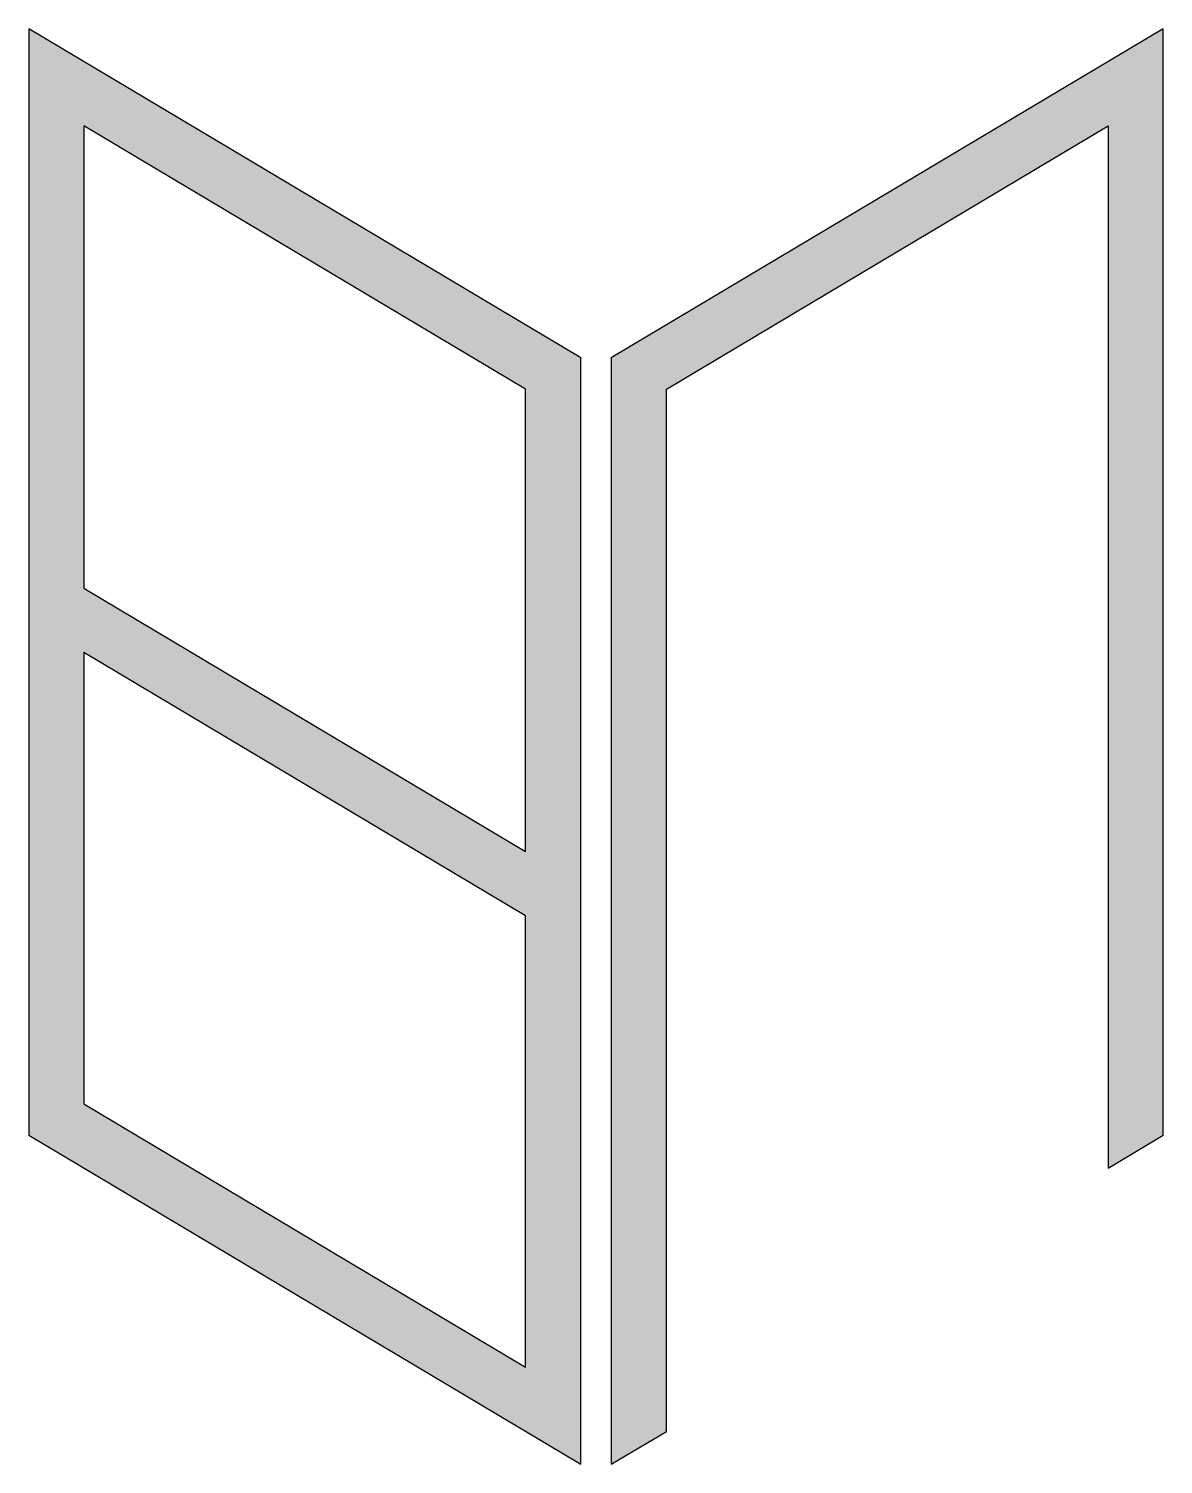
# Model space of a CAD drawing. Header units: millimetres. Extents: x 2385 to 2591, y 1449 to 1709.
import ezdxf

# ---------------------------------------------------------------- set-up
doc = ezdxf.new("R2010")
doc.units = ezdxf.units.MM

msp = doc.modelspace()

# ---------------------------------------------------------------- hatches: boundary and pattern name
h = msp.add_hatch(color=256)
h.dxf.hatch_style = 1
h.paths.add_polyline_path([(2475.38, 1559.74), (2475.38, 1643.5), (2395.32, 1691.2), (2395.32, 1607.44)], flags=16)
h.paths.add_polyline_path([(2485.38, 1448.7), (2485.38, 1649.19), (2385.32, 1708.8), (2385.32, 1508.32)])
h.paths.add_polyline_path([(2475.38, 1548.1), (2395.32, 1595.8), (2395.32, 1514), (2475.38, 1466.3)], flags=16)
h = msp.add_hatch(color=256)
h.dxf.hatch_style = 1
h.paths.add_polyline_path([(2500.88, 1454.66), (2500.88, 1643.5), (2580.94, 1691.2), (2580.94, 1502.36), (2590.94, 1508.32), (2590.94, 1708.8), (2490.88, 1649.19), (2490.88, 1448.7)])

# ---------------------------------------------------------------- linework, layer by layer
msp.add_lwpolyline([(2485.38, 1448.7), (2485.38, 1649.19), (2385.32, 1708.8), (2385.32, 1508.32), (2485.38, 1448.7)])
for points in [[(2500.88, 1454.66), (2500.88, 1643.5), (2580.94, 1691.2), (2580.94, 1502.36), (2590.94, 1508.32), (2590.94, 1708.8), (2490.88, 1649.19), (2490.88, 1448.7)], [(2475.38, 1559.74), (2475.38, 1643.5), (2395.32, 1691.2), (2395.32, 1607.44)], [(2475.38, 1548.1), (2395.32, 1595.8), (2395.32, 1514), (2475.38, 1466.3)]]:
    msp.add_lwpolyline(points, close=True)

doc.saveas('drawing.dxf')
